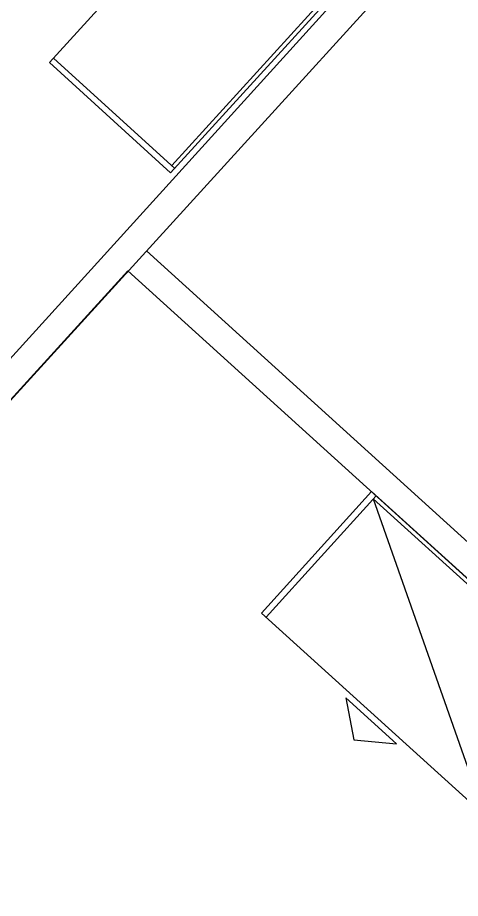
# Model space of a CAD drawing. Extents: x -15 to 8521, y -5327 to 1905.
# Drawn here: x 7037.8 to 7167.5, y -2295.1 to -2037.2 of the extents above; entities that cross this region are included whole.
import ezdxf

# ---------------------------------------------------------------- set-up
doc = ezdxf.new("R2010")
doc.units = 0
doc.layers.add('AR-DIV', color=2, linetype='Continuous')
doc.layers.add('AR-MOB', color=2, linetype='Continuous')

# ---------------------------------------------------------------- blocks, each defined once
blk = doc.blocks.new('ARM-ALTO')
at = {"color": 0, "linetype": 'Continuous', "lineweight": 15}
for p, q in [((2109.7842, 1073.1184), (2109.3042, 1073.1184)), ((2109.3042, 1072.2184), (2109.3042, 1073.1184)), ((2109.7842, 1073.1184), (2109.7842, 1072.2184)), ((2109.7842, 1072.2184), (2109.3042, 1072.2184)), ((2109.7842, 1072.2184), (2109.3042, 1072.2184)), ((2109.7842, 1072.2184), (2109.3042, 1072.2184))]:
    blk.add_line(p, q, dxfattribs=at)
at = {"color": 0}
for p, q in [((2109.7842, 1073.1004), (2109.3042, 1073.1004)), ((2109.3162, 1072.2364), (2109.3162, 1073.1004)), ((2109.8026, 1072.7684), (2109.8026, 1072.5684)), ((2109.8026, 1072.7684), (2109.8776, 1072.6684)), ((2109.8776, 1072.6684), (2109.8026, 1072.5684)), ((2109.7842, 1072.2364), (2109.3042, 1072.2364))]:
    blk.add_line(p, q, dxfattribs=at)

msp = doc.modelspace()

# ---------------------------------------------------------------- linework, layer by layer
at = {"layer": 'AR-DIV'}
for points in [[(6962.802, -2217.177), (7277.812, -1870.102)], [(7284.484, -1876.148), (6968.751, -2222.593)], [(7075.579, -2105.507), (7346.923, -2351.381)], [(7070.102, -2111.339), (6968.742, -2222.585)], [(7070.102, -2111.339), (7341.552, -2357.309)]]:
    msp.add_lwpolyline(points, dxfattribs=at)
at = {"layer": 'AR-MOB'}
msp.add_lwpolyline([(7142.002, -2178.11), (7174.602, -2270.805)], dxfattribs=at)

# ---------------------------------------------------------------- block references
for p, xscale, yscale, zscale, rotation in [((235298.261, -64733.131), 99.99999999999999, 99.99999999999999, 99.99999999999999, 137.6842287298144), ((228296.714, 82072.622), -100, 100, 100, 47.81916666562083)]:
    msp.add_blockref('ARM-ALTO', p, dxfattribs=dict(at, xscale=xscale, yscale=yscale, zscale=zscale, rotation=rotation))

doc.saveas('drawing.dxf')
